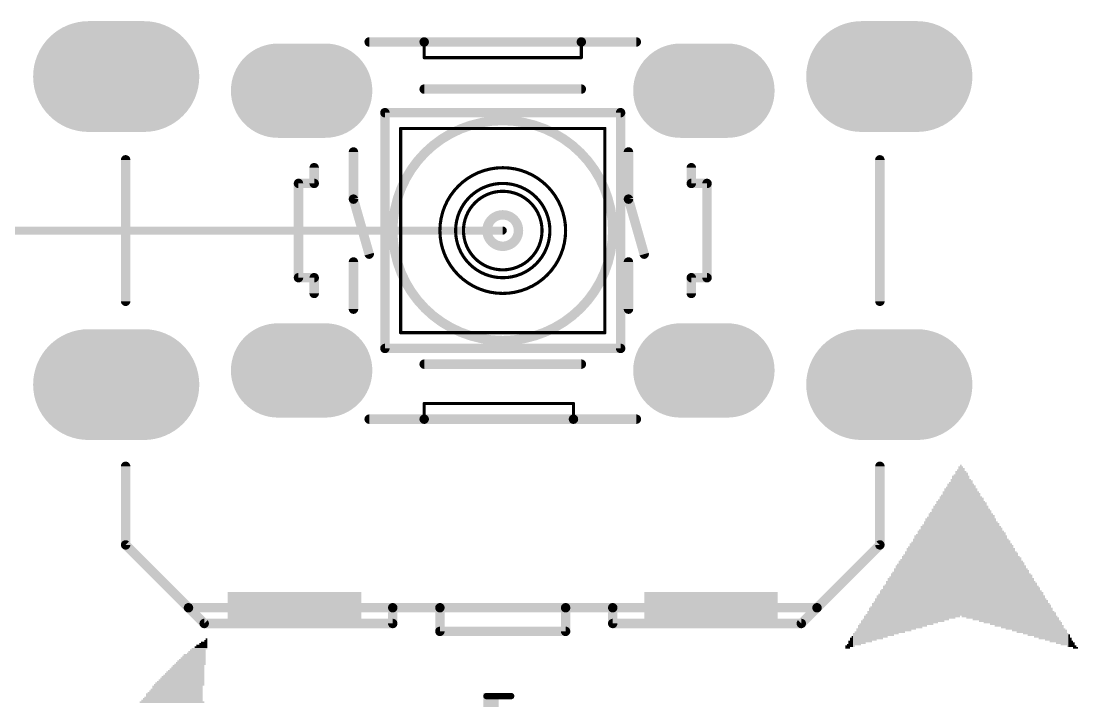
# Model space of a CAD drawing. Extents: x -31 to 85, y -21 to 97.
# Drawn here: x 17.42 to 34.51, y 27.36 to 38.37 of the extents above; entities that cross this region are included whole.
import ezdxf

# ---------------------------------------------------------------- set-up
doc = ezdxf.new("R2010")
doc.units = 0
for name, color, linetype in [('17', 82, 'CONTINUOUS'), ('21', 253, 'CONTINUOUS'), ('47', 253, 'CONTINUOUS')]:
    doc.layers.add(name, color=color, linetype=linetype)

# ---------------------------------------------------------------- blocks, each defined once
blk = doc.blocks.new('RECT')
blk.add_solid([(-0.5, -0.5), (0.5, -0.5), (-0.5, 0.5), (0.5, 0.5)])
blk = doc.blocks.new('LONGP50')
at = {"const_width": 1}
blk.add_lwpolyline([(-0.25, 0), (0.25, 0)], dxfattribs=at)
at = {"const_width": 0.5}
for points in [[(-0.25, 0.25, 1), (-0.25, -0.25)], [(0.25, -0.25, 1), (0.25, 0.25)]]:
    blk.add_lwpolyline(points, format="xyb", dxfattribs=at)

msp = doc.modelspace()

# ---------------------------------------------------------------- linework, layer by layer
at = {"layer": '21'}
for points, const_width in [([(23.9395, 38.0365), (23.0505, 38.0365)], 0.1524), ([(26.4795, 38.0365), (23.9395, 38.0365)], 0.1524), ([(27.3685, 38.0365), (26.4795, 38.0365)], 0.1524), ([(23.9395, 38.0365), (23.9395, 37.7825)], 0.0508), ([(26.4795, 37.7825), (26.4795, 38.0365)], 0.0508), ([(26.4795, 37.7825), (23.9395, 37.7825)], 0.0508), ([(26.4795, 37.2745), (23.9395, 37.2745)], 0.1524), ([(23.3045, 36.8935), (27.1145, 36.8935)], 0.1524), ([(23.3045, 36.8935), (23.3045, 33.0835)], 0.1524), ([(27.1145, 33.0835), (27.1145, 36.8935)], 0.1524), ([(23.5585, 36.6395), (26.8605, 36.6395)], 0.0508), ([(23.5585, 36.6395), (23.5585, 33.3375)], 0.0508), ([(26.8605, 33.3375), (26.8605, 36.6395)], 0.0508), ([(22.7965, 36.2585), (22.7965, 35.4965)], 0.1524), ([(27.2415, 36.2585), (27.2415, 35.4965)], 0.1524), ([(19.1135, 36.1315), (19.1135, 33.8455)], 0.1524), ([(22.1615, 35.7505), (22.1615, 36.0045)], 0.1524), ([(28.2575, 35.7505), (28.2575, 36.0045)], 0.1524), ([(31.3055, 36.1315), (31.3055, 33.8455)], 0.1524), ([(21.9075, 35.7505), (22.1615, 35.7505)], 0.1524), ([(21.9075, 35.7505), (21.9075, 34.2265)], 0.1524), ([(28.2575, 35.7505), (28.5115, 35.7505)], 0.1524), ([(28.5115, 34.2265), (28.5115, 35.7505)], 0.1524), ([(22.7965, 35.4965), (23.0505, 34.6075)], 0.1524), ([(27.2415, 35.4965), (27.4955, 34.6075)], 0.1524), ([(22.7965, 34.4805), (22.7965, 33.7185)], 0.1524), ([(27.2415, 34.4805), (27.2415, 33.7185)], 0.1524), ([(22.1615, 34.2265), (21.9075, 34.2265)], 0.1524), ([(22.1615, 34.2265), (22.1615, 33.9725)], 0.1524), ([(28.5115, 34.2265), (28.2575, 34.2265)], 0.1524), ([(28.2575, 34.2265), (28.2575, 33.9725)], 0.1524), ([(26.8605, 33.3375), (23.5585, 33.3375)], 0.0508), ([(27.1145, 33.0835), (23.3045, 33.0835)], 0.1524), ([(23.9395, 32.8295), (26.4795, 32.8295)], 0.1524), ([(26.3525, 32.1945), (23.9395, 32.1945)], 0.0508), ([(23.9395, 32.1945), (23.9395, 31.9405)], 0.0508), ([(26.3525, 32.1945), (26.3525, 31.9405)], 0.0508), ([(23.0505, 31.9405), (23.9395, 31.9405)], 0.1524), ([(23.9395, 31.9405), (26.3525, 31.9405)], 0.1524), ([(26.3525, 31.9405), (27.3685, 31.9405)], 0.1524), ([(19.1135, 31.1785), (19.1135, 29.9085)], 0.1524), ([(31.3055, 29.9085), (31.3055, 31.1785)], 0.1524), ([(19.1135, 29.9085), (20.1295, 28.8925)], 0.1524), ([(30.2895, 28.8925), (31.3055, 29.9085)], 0.1524), ([(20.1295, 28.8925), (23.4315, 28.8925)], 0.1524), ([(20.3835, 28.6385), (20.1295, 28.8925)], 0.1524), ([(23.4315, 28.8925), (23.4315, 28.6385)], 0.1524), ([(23.4315, 28.8925), (24.1935, 28.8925)], 0.1524), ([(24.1935, 28.5115), (24.1935, 28.8925)], 0.1524), ([(24.1935, 28.8925), (26.2255, 28.8925)], 0.1524), ([(26.2255, 28.8925), (26.2255, 28.5115)], 0.1524), ([(26.2255, 28.8925), (26.9875, 28.8925)], 0.1524), ([(26.9875, 28.8925), (26.9875, 28.6385)], 0.1524), ([(26.9875, 28.8925), (30.2895, 28.8925)], 0.1524), ([(30.2895, 28.8925), (30.0355, 28.6385)], 0.1524), ([(23.4315, 28.6385), (20.3835, 28.6385)], 0.1524), ([(30.0355, 28.6385), (26.9875, 28.6385)], 0.1524), ([(24.1935, 28.5115), (26.2255, 28.5115)], 0.1524), ([(24.946, 27.4645), (25.346, 27.4645)], 0.1016)]:
    msp.add_lwpolyline(points, dxfattribs=dict(at, const_width=const_width))
for points, const_width in [([(23.0505, 38.0746, 1), (23.0505, 37.9984)], 0.0762), ([(23.9395, 38.0746, 1), (23.9395, 37.9984)], 0.0762), ([(23.9395, 37.9984, 1), (23.9395, 38.0746)], 0.0762), ([(26.4795, 38.0746, 1), (26.4795, 37.9984)], 0.0762), ([(26.4795, 37.9984, 1), (26.4795, 38.0746)], 0.0762), ([(27.3685, 37.9984, 1), (27.3685, 38.0746)], 0.0762), ([(23.9522, 38.0365, 1), (23.9268, 38.0365)], 0.0254), ([(26.4922, 38.0365, 1), (26.4668, 38.0365)], 0.0254), ([(23.9395, 37.7952, 1), (23.9395, 37.7698)], 0.0254), ([(23.9268, 37.7825, 1), (23.9522, 37.7825)], 0.0254), ([(26.4668, 37.7825, 1), (26.4922, 37.7825)], 0.0254), ([(26.4795, 37.7698, 1), (26.4795, 37.7952)], 0.0254), ([(23.9395, 37.3126, 1), (23.9395, 37.2364)], 0.0762), ([(26.4795, 37.2364, 1), (26.4795, 37.3126)], 0.0762), ([(23.3045, 36.9316, 1), (23.3045, 36.8554)], 0.0762), ([(23.3426, 36.8935, 1), (23.2664, 36.8935)], 0.0762), ([(27.1526, 36.8935, 1), (27.0764, 36.8935)], 0.0762), ([(27.1145, 36.8554, 1), (27.1145, 36.9316)], 0.0762), ([(25.2095, 33.2105, 1), (25.2095, 36.7665, 1), (25.2095, 33.2105)], 0.1524), ([(23.5585, 36.6522, 1), (23.5585, 36.6268)], 0.0254), ([(23.5712, 36.6395, 1), (23.5458, 36.6395)], 0.0254), ([(26.8732, 36.6395, 1), (26.8478, 36.6395)], 0.0254), ([(26.8605, 36.6268, 1), (26.8605, 36.6522)], 0.0254), ([(22.8346, 36.2585, 1), (22.7584, 36.2585)], 0.0762), ([(27.2796, 36.2585, 1), (27.2034, 36.2585)], 0.0762), ([(19.1516, 36.1315, 1), (19.0754, 36.1315)], 0.0762), ([(22.1996, 36.0045, 1), (22.1234, 36.0045)], 0.0762), ([(28.2956, 36.0045, 1), (28.2194, 36.0045)], 0.0762), ([(31.3436, 36.1315, 1), (31.2674, 36.1315)], 0.0762), ([(25.2095, 33.9725, 1), (25.2095, 36.0045, 1), (25.2095, 33.9725)], 0.0508), ([(21.9075, 35.7886, 1), (21.9075, 35.7124)], 0.0762), ([(21.9456, 35.7505, 1), (21.8694, 35.7505)], 0.0762), ([(22.1234, 35.7505, 1), (22.1996, 35.7505)], 0.0762), ([(22.1615, 35.7124, 1), (22.1615, 35.7886)], 0.0762), ([(25.2095, 34.2265, 1), (25.2095, 35.7505, 1), (25.2095, 34.2265)], 0.0508), ([(28.2575, 35.7886, 1), (28.2575, 35.7124)], 0.0762), ([(28.2194, 35.7505, 1), (28.2956, 35.7505)], 0.0762), ([(28.5496, 35.7505, 1), (28.4734, 35.7505)], 0.0762), ([(28.5115, 35.7124, 1), (28.5115, 35.7886)], 0.0762), ([(22.8331, 35.507, 1), (22.7599, 35.486)], 0.0762), ([(22.7584, 35.4965, 1), (22.8346, 35.4965)], 0.0762), ([(25.2095, 34.3535, 1), (25.2095, 35.6235, 1), (25.2095, 34.3535)], 0.0508), ([(27.2781, 35.507, 1), (27.2049, 35.486)], 0.0762), ([(27.2034, 35.4965, 1), (27.2796, 35.4965)], 0.0762), ([(25.2095, 34.7345, 1), (25.2095, 35.2425, 1), (25.2095, 34.7345)], 0.1524), ([(22.8346, 34.4805, 1), (22.7584, 34.4805)], 0.0762), ([(23.0139, 34.597, 1), (23.0871, 34.618)], 0.0762), ([(27.2796, 34.4805, 1), (27.2034, 34.4805)], 0.0762), ([(27.4589, 34.597, 1), (27.5321, 34.618)], 0.0762), ([(21.9075, 34.2646, 1), (21.9075, 34.1884)], 0.0762), ([(21.8694, 34.2265, 1), (21.9456, 34.2265)], 0.0762), ([(22.1996, 34.2265, 1), (22.1234, 34.2265)], 0.0762), ([(22.1615, 34.1884, 1), (22.1615, 34.2646)], 0.0762), ([(28.2575, 34.2646, 1), (28.2575, 34.1884)], 0.0762), ([(28.2956, 34.2265, 1), (28.2194, 34.2265)], 0.0762), ([(28.4734, 34.2265, 1), (28.5496, 34.2265)], 0.0762), ([(28.5115, 34.1884, 1), (28.5115, 34.2646)], 0.0762), ([(22.1234, 33.9725, 1), (22.1996, 33.9725)], 0.0762), ([(28.2194, 33.9725, 1), (28.2956, 33.9725)], 0.0762), ([(19.0754, 33.8455, 1), (19.1516, 33.8455)], 0.0762), ([(31.2674, 33.8455, 1), (31.3436, 33.8455)], 0.0762), ([(22.7584, 33.7185, 1), (22.8346, 33.7185)], 0.0762), ([(27.2034, 33.7185, 1), (27.2796, 33.7185)], 0.0762), ([(23.5585, 33.3502, 1), (23.5585, 33.3248)], 0.0254), ([(23.5458, 33.3375, 1), (23.5712, 33.3375)], 0.0254), ([(26.8478, 33.3375, 1), (26.8732, 33.3375)], 0.0254), ([(26.8605, 33.3248, 1), (26.8605, 33.3502)], 0.0254), ([(23.3045, 33.1216, 1), (23.3045, 33.0454)], 0.0762), ([(27.1145, 33.0454, 1), (27.1145, 33.1216)], 0.0762), ([(23.2664, 33.0835, 1), (23.3426, 33.0835)], 0.0762), ([(27.0764, 33.0835, 1), (27.1526, 33.0835)], 0.0762), ([(23.9395, 32.8676, 1), (23.9395, 32.7914)], 0.0762), ([(26.4795, 32.7914, 1), (26.4795, 32.8676)], 0.0762), ([(23.9395, 32.2072, 1), (23.9395, 32.1818)], 0.0254), ([(23.9522, 32.1945, 1), (23.9268, 32.1945)], 0.0254), ([(26.3652, 32.1945, 1), (26.3398, 32.1945)], 0.0254), ([(26.3525, 32.1818, 1), (26.3525, 32.2072)], 0.0254), ([(23.0505, 31.9786, 1), (23.0505, 31.9024)], 0.0762), ([(23.9395, 31.9786, 1), (23.9395, 31.9024)], 0.0762), ([(23.9395, 31.9024, 1), (23.9395, 31.9786)], 0.0762), ([(23.9268, 31.9405, 1), (23.9522, 31.9405)], 0.0254), ([(26.3525, 31.9786, 1), (26.3525, 31.9024)], 0.0762), ([(26.3525, 31.9024, 1), (26.3525, 31.9786)], 0.0762), ([(26.3398, 31.9405, 1), (26.3652, 31.9405)], 0.0254), ([(27.3685, 31.9024, 1), (27.3685, 31.9786)], 0.0762), ([(19.1516, 31.1785, 1), (19.0754, 31.1785)], 0.0762), ([(31.3436, 31.1785, 1), (31.2674, 31.1785)], 0.0762), ([(19.0754, 29.9085, 1), (19.1516, 29.9085)], 0.0762), ([(19.1404, 29.9354, 1), (19.0866, 29.8816)], 0.0762), ([(31.2674, 29.9085, 1), (31.3436, 29.9085)], 0.0762), ([(31.3324, 29.8816, 1), (31.2786, 29.9354)], 0.0762), ([(20.1295, 28.9306, 1), (20.1295, 28.8544)], 0.0762), ([(20.1564, 28.9194, 1), (20.1026, 28.8656)], 0.0762), ([(20.1026, 28.8656, 1), (20.1564, 28.9194)], 0.0762), ([(23.4696, 28.8925, 1), (23.3934, 28.8925)], 0.0762), ([(23.4315, 28.9306, 1), (23.4315, 28.8544)], 0.0762), ([(23.4315, 28.8544, 1), (23.4315, 28.9306)], 0.0762), ([(24.2316, 28.8925, 1), (24.1554, 28.8925)], 0.0762), ([(24.1935, 28.9306, 1), (24.1935, 28.8544)], 0.0762), ([(24.1935, 28.8544, 1), (24.1935, 28.9306)], 0.0762), ([(26.2636, 28.8925, 1), (26.1874, 28.8925)], 0.0762), ([(26.2255, 28.9306, 1), (26.2255, 28.8544)], 0.0762), ([(26.2255, 28.8544, 1), (26.2255, 28.9306)], 0.0762), ([(27.0256, 28.8925, 1), (26.9494, 28.8925)], 0.0762), ([(26.9875, 28.9306, 1), (26.9875, 28.8544)], 0.0762), ([(26.9875, 28.8544, 1), (26.9875, 28.9306)], 0.0762), ([(30.2626, 28.9194, 1), (30.3164, 28.8656)], 0.0762), ([(30.3164, 28.8656, 1), (30.2626, 28.9194)], 0.0762), ([(30.2895, 28.8544, 1), (30.2895, 28.9306)], 0.0762), ([(20.3835, 28.6766, 1), (20.3835, 28.6004)], 0.0762), ([(20.3566, 28.6116, 1), (20.4104, 28.6654)], 0.0762), ([(23.4315, 28.6004, 1), (23.4315, 28.6766)], 0.0762), ([(26.9875, 28.6766, 1), (26.9875, 28.6004)], 0.0762), ([(30.0086, 28.6654, 1), (30.0624, 28.6116)], 0.0762), ([(30.0355, 28.6004, 1), (30.0355, 28.6766)], 0.0762), ([(23.3934, 28.6385, 1), (23.4696, 28.6385)], 0.0762), ([(24.1935, 28.5496, 1), (24.1935, 28.4734)], 0.0762), ([(24.1554, 28.5115, 1), (24.2316, 28.5115)], 0.0762), ([(26.1874, 28.5115, 1), (26.2636, 28.5115)], 0.0762), ([(26.2255, 28.4734, 1), (26.2255, 28.5496)], 0.0762), ([(26.9494, 28.6385, 1), (27.0256, 28.6385)], 0.0762), ([(24.946, 27.4899, 1), (24.946, 27.4391)], 0.0508), ([(25.346, 27.4391, 1), (25.346, 27.4899)], 0.0508)]:
    msp.add_lwpolyline(points, format="xyb", dxfattribs=dict(at, const_width=const_width))
at = {"layer": '47', "const_width": 0.13}
for points in [[(25.2095, 34.9885), (-19.73, 34.9885)], [(25.2095, 34.9885), (-11.348, 34.9885)]]:
    msp.add_lwpolyline(points, dxfattribs=at)
at = {"layer": '47', "const_width": 0.065}
msp.add_lwpolyline([(25.2095, 34.956, 1), (25.2095, 35.021)], format="xyb", dxfattribs=at)
msp.add_lwpolyline([(25.2095, 34.956, 1), (25.2095, 35.021)], format="xyb", dxfattribs=at)

# ---------------------------------------------------------------- block references
at = {"layer": '17'}
for p, xscale, yscale in [((18.9611, 37.4777), 1.7907, 1.7907), ((18.9611, 37.4777), 1.7907, 1.7907), ((31.4579, 37.4777), 1.7907, 1.7907), ((31.4579, 37.4777), 1.7907, 1.7907), ((21.9583, 37.2491), 1.524, 1.524), ((21.9583, 37.2491), 1.524, 1.524), ((28.4607, 37.2491), 1.524, 1.524), ((28.4607, 37.2491), 1.524, 1.524), ((21.9583, 32.7279), 1.524, 1.524), ((21.9583, 32.7279), 1.524, 1.524), ((28.4607, 32.7279), 1.524, 1.524), ((28.4607, 32.7279), 1.524, 1.524), ((18.9611, 32.4993), 1.7907, 1.7907), ((18.9611, 32.4993), 1.7907, 1.7907), ((31.4579, 32.4993), 1.7907, 1.7907), ((31.4579, 32.4993), 1.7907, 1.7907)]:
    msp.add_blockref('LONGP50', p, dxfattribs=dict(at, xscale=xscale, yscale=yscale))
at = {"layer": '21', "yscale": 0.0254, "rotation": 90}
for p, xscale in [((32.5374, 29.9212), 2.3622), ((32.5628, 29.9339), 2.3876), ((32.5882, 29.9593), 2.4384), ((32.6136, 29.9847), 2.4384), ((32.639, 29.9593), 2.4384), ((32.6644, 29.9466), 2.413), ((32.6898, 29.9212), 2.3622), ((32.4358, 29.8196), 2.2098), ((32.4612, 29.845), 2.2606), ((32.4866, 29.8704), 2.3114), ((32.512, 29.8831), 2.3368), ((32.7152, 29.8958), 2.3622), ((32.7406, 29.8704), 2.3114), ((32.766, 29.845), 2.2606), ((32.7914, 29.8323), 2.2352), ((32.3342, 29.718), 2.1082), ((32.3596, 29.7561), 2.1336), ((32.385, 29.7688), 2.159), ((32.4104, 29.7942), 2.2098), ((32.8168, 29.7942), 2.2098), ((32.8422, 29.7815), 2.1844), ((32.8676, 29.7561), 2.1336), ((32.893, 29.7307), 2.0828), ((32.2326, 29.6291), 1.9812), ((32.258, 29.6545), 1.9812), ((32.2834, 29.6799), 2.032), ((32.3088, 29.6926), 2.0574), ((32.9184, 29.7053), 2.0828), ((32.9438, 29.6799), 2.032), ((32.9692, 29.6672), 2.0066), ((32.9946, 29.6291), 1.9812), ((33.02, 29.6164), 1.9558), ((32.1056, 29.5148), 1.8034), ((32.131, 29.5275), 1.8288), ((32.1564, 29.5529), 1.8796), ((32.1818, 29.591), 1.905), ((32.2072, 29.6037), 1.9304), ((33.0454, 29.591), 1.905), ((33.0708, 29.5656), 1.8542), ((33.0962, 29.5402), 1.8542), ((33.1216, 29.5148), 1.8034), ((32.004, 29.4132), 1.651), ((32.0294, 29.4386), 1.7018), ((32.0548, 29.464), 1.7526), ((32.0802, 29.4894), 1.7526), ((33.147, 29.5021), 1.778), ((33.1724, 29.464), 1.7526), ((33.1978, 29.4386), 1.7018), ((33.2232, 29.4259), 1.6764), ((31.9024, 29.3243), 1.524), ((31.9278, 29.3497), 1.5748), ((31.9532, 29.3624), 1.6002), ((31.9786, 29.3878), 1.651), ((33.2486, 29.4005), 1.6256), ((33.274, 29.3751), 1.6256), ((33.2994, 29.3497), 1.5748), ((33.3248, 29.337), 1.5494), ((31.8008, 29.2227), 1.4224), ((31.8262, 29.2481), 1.4224), ((31.8516, 29.2735), 1.4732), ((31.877, 29.2989), 1.524), ((33.3502, 29.2989), 1.524), ((33.3756, 29.2735), 1.4732), ((33.401, 29.2608), 1.4478), ((33.4264, 29.2354), 1.397), ((33.4518, 29.21), 1.397), ((31.6738, 29.1084), 1.2446), ((31.6992, 29.1211), 1.27), ((31.7246, 29.1592), 1.2954), ((31.75, 29.1846), 1.3462), ((31.7754, 29.1973), 1.3716), ((33.4772, 29.1846), 1.3462), ((33.5026, 29.1592), 1.2954), ((33.528, 29.1338), 1.2954), ((33.5534, 29.1084), 1.2446), ((31.5722, 29.0195), 1.1176), ((31.5976, 29.0322), 1.143), ((31.623, 29.0703), 1.1684), ((31.6484, 29.083), 1.1938), ((33.5788, 29.0957), 1.2192), ((33.6042, 29.0703), 1.1684), ((33.6296, 29.0449), 1.1684), ((33.655, 29.0195), 1.1176), ((31.4706, 28.9179), 0.9652), ((31.496, 28.9433), 1.016), ((31.5214, 28.956), 1.0414), ((31.5468, 28.9941), 1.0668), ((33.6804, 28.9941), 1.0668), ((33.7058, 28.9687), 1.0668), ((33.7312, 28.9433), 1.016), ((33.7566, 28.9306), 0.9906), ((31.369, 28.829), 0.8382), ((31.3944, 28.8417), 0.8636), ((31.4198, 28.8671), 0.9144), ((31.4452, 28.9052), 0.9398), ((33.782, 28.9052), 0.9398), ((33.8074, 28.8671), 0.9144), ((33.8328, 28.8544), 0.889), ((33.8582, 28.829), 0.8382), ((33.8836, 28.8036), 0.8382), ((31.242, 28.702), 0.6858), ((31.2674, 28.7401), 0.7112), ((31.2928, 28.7528), 0.7366), ((31.3182, 28.7782), 0.7874), ((31.3436, 28.7909), 0.8128), ((33.909, 28.7782), 0.7874), ((33.9344, 28.7655), 0.762), ((33.9598, 28.7401), 0.7112), ((33.9852, 28.702), 0.6858), ((31.1404, 28.6131), 0.5588), ((31.1658, 28.6258), 0.5842), ((31.1912, 28.6639), 0.6096), ((31.2166, 28.6766), 0.635), ((34.0106, 28.6893), 0.6604), ((34.036, 28.6639), 0.6096), ((34.0614, 28.6385), 0.6096), ((34.0868, 28.6131), 0.5588), ((31.0388, 28.5115), 0.4064), ((31.0642, 28.5369), 0.4572), ((31.0896, 28.5623), 0.4572), ((31.115, 28.5877), 0.508), ((34.1122, 28.5877), 0.508), ((34.1376, 28.575), 0.4826), ((34.163, 28.5369), 0.4572), ((34.1884, 28.5242), 0.4318), ((30.9372, 28.4226), 0.2794), ((30.9626, 28.448), 0.3302), ((30.988, 28.4607), 0.3556), ((31.0134, 28.4988), 0.381), ((34.2138, 28.4988), 0.381), ((34.2392, 28.4734), 0.381), ((34.2646, 28.448), 0.3302), ((34.29, 28.4226), 0.2794), ((34.3154, 28.4099), 0.254), ((30.8102, 28.2956), 0.127), ((30.8356, 28.3337), 0.1524), ((30.861, 28.3464), 0.1778), ((30.8864, 28.3718), 0.2286), ((30.9118, 28.3972), 0.2286), ((34.3408, 28.3718), 0.2286), ((34.3662, 28.3591), 0.2032), ((34.3916, 28.3337), 0.1524), ((34.417, 28.3083), 0.1016), ((30.7594, 28.2575), 0.0508), ((30.7848, 28.2702), 0.0762), ((34.4424, 28.2829), 0.1016), ((34.4678, 28.2575), 0.0508), ((34.4932, 28.2448), 0.0254)]:
    msp.add_blockref('RECT', p, dxfattribs=dict(at, xscale=xscale))
at = {"layer": '21'}
for p, xscale, yscale in [((21.844, 28.8925), 2.159, 0.508), ((28.575, 28.8925), 2.159, 0.508), ((20.4089, 28.3591), 0.0508, 0.0254), ((20.4216, 28.3845), 0.0254, 0.0254), ((20.2692, 28.1813), 0.2794, 0.0254), ((20.2819, 28.2067), 0.254, 0.0254), ((20.3073, 28.2321), 0.254, 0.0254), ((20.3327, 28.2575), 0.2032, 0.0254), ((20.3454, 28.2829), 0.1778, 0.0254), ((20.3708, 28.3083), 0.127, 0.0254), ((20.3835, 28.3337), 0.1016, 0.0254), ((20.1676, 28.0035), 0.4826, 0.0254), ((20.1803, 28.0289), 0.4572, 0.0254), ((20.193, 28.0543), 0.4318, 0.0254), ((20.2057, 28.0797), 0.4064, 0.0254), ((20.2184, 28.1051), 0.381, 0.0254), ((20.2311, 28.1305), 0.3556, 0.0254), ((20.2565, 28.1559), 0.3048, 0.0254), ((20.0787, 27.8511), 0.6096, 0.0254), ((20.0914, 27.8765), 0.5842, 0.0254), ((20.1041, 27.9019), 0.5588, 0.0254), ((20.1168, 27.9273), 0.5334, 0.0254), ((20.1295, 27.9527), 0.508, 0.0254), ((20.1549, 27.9781), 0.508, 0.0254), ((19.9898, 27.6733), 0.7874, 0.0254), ((20.0025, 27.6987), 0.762, 0.0254), ((20.0152, 27.7241), 0.7366, 0.0254), ((20.0279, 27.7495), 0.7112, 0.0254), ((20.0406, 27.7749), 0.6858, 0.0254), ((20.0533, 27.8003), 0.6604, 0.0254), ((20.066, 27.8257), 0.635, 0.0254), ((19.9009, 27.4955), 0.9144, 0.0254), ((19.9136, 27.5209), 0.889, 0.0254), ((19.9263, 27.5463), 0.8636, 0.0254), ((19.939, 27.5717), 0.8382, 0.0254), ((19.9517, 27.6225), 0.8128, 0.0254), ((19.9517, 27.5971), 0.8128, 0.0254), ((19.9771, 27.6479), 0.8128, 0.0254), ((25.021, 27.402), 0.25, 0.225), ((19.8628, 27.3685), 1.0414, 0.0254), ((19.8628, 27.3939), 0.9906, 0.0254), ((19.8755, 27.4193), 0.9652, 0.0254), ((19.8882, 27.4447), 0.9398, 0.0254), ((19.9009, 27.4701), 0.9144, 0.0254)]:
    msp.add_blockref('RECT', p, dxfattribs=dict(at, xscale=xscale, yscale=yscale))

doc.saveas('drawing.dxf')
